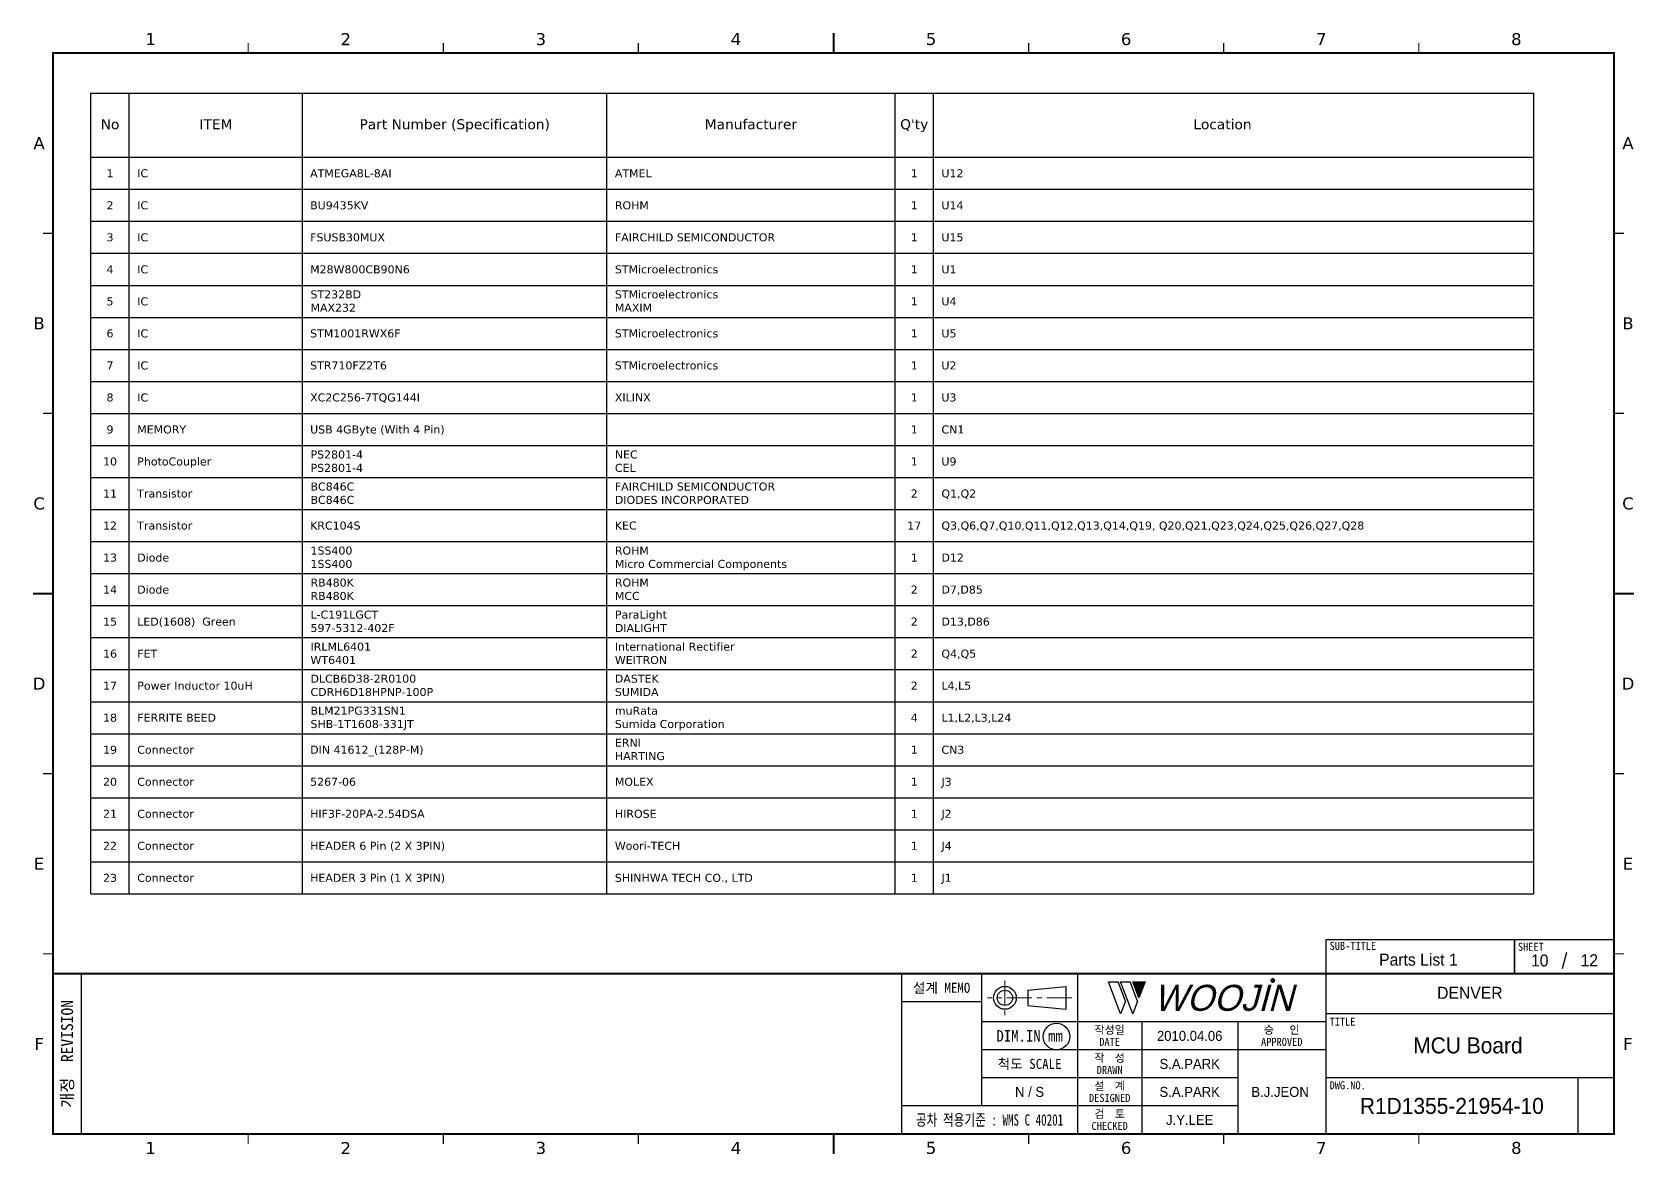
# Model space of a CAD drawing. Extents: x -695 to 953, y -753 to 181.
# Drawn here: x 24.3 to 424.8, y -753.5 to -473 of the extents above; entities that cross this region are included whole.
import ezdxf
from ezdxf.enums import TextEntityAlignment as Align

# ---------------------------------------------------------------- set-up
doc = ezdxf.new("R2010")
doc.units = 0
doc.header["$LTSCALE"] = 5
doc.header["$MEASUREMENT"] = 0
doc.linetypes.add('CENTER', pattern=[2, 1.25, -0.25, 0.25, -0.25])
doc.layers.get('0').update_dxf_attribs({"linetype": 'CONTINUOUS', "lineweight": 25})
doc.layers.add('2', color=2, linetype='CENTER', lineweight=13)
doc.layers.add('4', color=4, linetype='CONTINUOUS', lineweight=18)
for name, color, linetype in [('SHEET', 3, 'CONTINUOUS'), ('문자', 4, 'CONTINUOUS'), ('테두리', 3, 'CONTINUOUS')]:
    doc.layers.add(name, color=color, linetype=linetype)
doc.styles.add('MARK', font='ARLRDBD.TTF')
doc.styles.get("Standard").update_dxf_attribs({"font": 'verdana.ttf'})
doc.styles.add('굴림', font='')
doc.styles.add('굴림체', font='')
doc.styles.get('굴림').set_extended_font_data('Gulim')
doc.styles.get('굴림체').set_extended_font_data('GulimChe')

# ---------------------------------------------------------------- blocks, each defined once
blk = doc.blocks.new('B')
at = {"layer": '문자'}
blk.add_hatch(color=256, dxfattribs=at).paths.add_polyline_path([(13.79, 10), (15.31, 6), (16.84, 10)])
at = {"color": 4, "const_width": 0.6}
blk.add_lwpolyline([(48.46, 10.32, 1), (49.06, 10.32, 1)], format="xyb", close=True, dxfattribs=at)
at = {"layer": '문자'}
for p, q in [((10.73, 2), (7.68, 10)), ((7.68, 10), (10.09, 10)), ((11.94, 5.16), (10.09, 10)), ((10.73, 10), (13.15, 10)), ((13.79, 2), (10.73, 10)), ((14.99, 5.16), (13.15, 10)), ((13.79, 10), (16.84, 10)), ((15.31, 6), (13.79, 10)), ((16.84, 10), (15.31, 6)), ((11.94, 5.16), (10.73, 2)), ((14.99, 5.16), (13.79, 2))]:
    blk.add_line(p, q, dxfattribs=at)
at = {"layer": '문자', "style": 'MARK', "oblique": 15}
blk.add_text('WOOJIN', height=6.5, dxfattribs=at).set_placement((36.4, 6), align=Align.MIDDLE_CENTER)
blk = doc.blocks.new('C')
blk.add_line((15, 285), (15, 285))
at = {"layer": '2'}
for p, q in [((252.83, 53.35), (252.83, 44.65)), ((269.53, 49), (248.48, 49))]:
    blk.add_line(p, q, dxfattribs=at)
at = {"layer": 'SHEET'}
for p, q in [((393.14, 60.3), (392.07, 56.28)), ((22, 55), (22, 15)), ((227, 55), (227, 15)), ((247, 55), (247, 22)), ((271, 55), (271, 15)), ((271, 55), (271, 15)), ((333, 55), (333, 15)), ((247, 48), (227, 48)), ((405, 45), (333, 45)), ((333, 43), (247, 43)), ((287, 43), (287, 15)), ((311, 43), (311, 15)), ((333, 36), (247, 36)), ((311, 29), (247, 29)), ((405, 29), (333, 29)), ((396, 29), (396, 15)), ((311, 22), (227, 22))]:
    blk.add_line(p, q, dxfattribs=at)
at = {"layer": 'SHEET', "color": 4}
for p, q in [((258.53, 50.9), (268.03, 51.85)), ((258.53, 50.9), (258.53, 47.1)), ((268.03, 51.85), (268.03, 46.15)), ((258.53, 47.1), (268.03, 46.15))]:
    blk.add_line(p, q, dxfattribs=at)
at = {"layer": 'SHEET'}
for points in [[(333, 55), (380.19, 55), (380.19, 63.49), (333, 63.49)], [(380.19, 55), (405, 55), (405, 63.49), (380.19, 63.49)]]:
    blk.add_lwpolyline(points, close=True, dxfattribs=at)
at = {"layer": 'SHEET', "color": 4}
for radius in [2.85, 1.9]:
    blk.add_circle((252.83, 49), radius, dxfattribs=at)
at = {"layer": 'SHEET'}
blk.add_circle((265.7, 39.32), 3.32, dxfattribs=at)
at = {"layer": '테두리'}
blk.add_line((405, 285), (405, 15), dxfattribs=at)
for points, const_width in [([(210, 290), (210, 285)], 0.5), ([(15, 285), (15, 15), (405, 15), (405, 285), (15, 285)], 0.5), ([(63.75, 287.5), (63.75, 285)], 0.3), ([(112.5, 287.5), (112.5, 285)], 0.3), ([(161.25, 287.5), (161.25, 285)], 0.3), ([(258.75, 287.5), (258.75, 285)], 0.3), ([(307.5, 287.5), (307.5, 285)], 0.3), ([(356.25, 287.5), (356.25, 285)], 0.3), ([(12.5, 240), (15, 240)], 0.3), ([(407.5, 240), (405, 240)], 0.3), ([(12.5, 195), (15, 195)], 0.3), ([(407.5, 195), (405, 195)], 0.3), ([(10, 150), (15, 150)], 0.5), ([(410, 150), (405, 150)], 0.5), ([(12.5, 105), (15, 105)], 0.3), ([(407.5, 105), (405, 105)], 0.3), ([(12.5, 60), (15, 60)], 0.3), ([(407.5, 60), (405, 60)], 0.3), ([(15, 55), (405, 55)], 0.5), ([(63.75, 12.5), (63.75, 15)], 0.3), ([(112.5, 12.5), (112.5, 15)], 0.3), ([(161.25, 12.5), (161.25, 15)], 0.3), ([(210, 10), (210, 15)], 0.5), ([(258.75, 12.5), (258.75, 15)], 0.3), ([(307.5, 12.5), (307.5, 15)], 0.3), ([(356.25, 12.5), (356.25, 15)], 0.3)]:
    blk.add_lwpolyline(points, dxfattribs=dict(at, const_width=const_width))
blk.add_blockref('B', (271, 43))
at = {"layer": '문자'}
for s, p in [('1', (39.38, 288.5)), ('2', (88.12, 288.5)), ('3', (136.88, 288.5)), ('4', (185.62, 288.5)), ('5', (234.38, 288.5)), ('6', (283.12, 288.5)), ('7', (331.88, 288.5)), ('8', (380.62, 288.5)), ('A', (11.5, 262.5)), ('A', (408.5, 262.5)), ('B', (11.5, 217.5)), ('B', (408.5, 217.5)), ('C', (11.5, 172.5)), ('C', (408.5, 172.5)), ('D', (11.5, 127.5)), ('D', (408.5, 127.5)), ('E', (11.5, 82.5)), ('E', (408.5, 82.5)), ('F', (11.5, 37.5)), ('F', (408.5, 37.5)), ('1', (39.38, 11.5)), ('2', (88.12, 11.5)), ('3', (136.88, 11.5)), ('4', (185.62, 11.5)), ('5', (234.38, 11.5)), ('6', (283.12, 11.5)), ('7', (331.88, 11.5)), ('8', (380.62, 11.5))]:
    blk.add_text(s, height=3, dxfattribs=at).set_placement(p, align=Align.MIDDLE)
at = {"layer": '문자', "style": '굴림체'}
for s, height, p in [('SUB-TITLE', 2, (339.77, 61.98)), ('SHEET', 2, (384.24, 61.74)), ('설계 MEMO', 2.5, (237, 51.5)), ('DIM.IN mm', 2.85, (259, 39.5)), ('작성일', 2, (279, 41)), ('승   인', 2, (322, 41)), ('DATE', 2, (279, 38)), ('APPROVED', 2, (322, 38)), ('척도 SCALE', 2.5, (259, 32.5)), ('작  성', 2, (279, 34)), ('설  계', 2, (279, 27)), ('DRAWN', 2, (279, 31)), ('DESIGNED', 2, (279, 24)), ('검  토', 2, (279, 20)), ('CHECKED', 2, (279, 17))]:
    blk.add_text(s, height=height, dxfattribs=at).set_placement(p, align=Align.MIDDLE_CENTER)
blk.add_text('개정  REVISION', height=3, rotation=90, dxfattribs=at).set_placement((18.5, 35), align=Align.MIDDLE_CENTER)
for s, p in [('TITLE', (333.95, 42.05)), ('DWG.NO.', (333.95, 26.15))]:
    blk.add_text(s, height=2, dxfattribs=at).set_placement(p)
at = {"layer": '문자', "style": '굴림체', "width": 0.75}
blk.add_text('공차 적용기준 : WMS C 40201', height=2.85, dxfattribs=at).set_placement((249, 18.5), align=Align.MIDDLE_CENTER)

msp = doc.modelspace()

# ---------------------------------------------------------------- linework, layer by layer
for p, q in [((39, -488.27), (399.54, -488.27)), ((39, -688.27), (39, -488.27)), ((48.6, -688.27), (48.6, -488.27)), ((91.89, -688.27), (91.89, -488.27)), ((167.94, -688.27), (167.94, -488.27)), ((239.94, -688.27), (239.94, -488.27)), ((249.54, -688.27), (249.54, -488.27)), ((399.54, -688.27), (399.54, -488.27)), ((39, -504.27), (399.54, -504.27)), ((39, -504.27), (399.54, -504.27)), ((39, -512.27), (399.54, -512.27)), ((39, -520.27), (399.54, -520.27)), ((39, -528.27), (399.54, -528.27)), ((39, -536.27), (399.54, -536.27)), ((39, -544.27), (399.54, -544.27)), ((39, -552.27), (399.54, -552.27)), ((39, -560.27), (399.54, -560.27)), ((39, -568.27), (399.54, -568.27)), ((39, -576.27), (399.54, -576.27)), ((39, -584.27), (399.54, -584.27)), ((39, -592.27), (399.54, -592.27)), ((39, -600.27), (399.54, -600.27)), ((39, -608.27), (399.54, -608.27)), ((39, -616.27), (399.54, -616.27)), ((39, -624.27), (399.54, -624.27)), ((39, -632.27), (399.54, -632.27)), ((39, -640.27), (399.54, -640.27)), ((39, -648.27), (399.54, -648.27)), ((39, -656.27), (399.54, -656.27)), ((39, -664.27), (399.54, -664.27)), ((39, -672.27), (399.54, -672.27)), ((39, -680.27), (399.54, -680.27)), ((39, -688.27), (399.54, -688.27))]:
    msp.add_line(p, q)

# ---------------------------------------------------------------- block references
msp.add_blockref('C', (14.57, -763.25))

# ---------------------------------------------------------------- texts
for s, height, p in [('No', 2.5, (43.8, -497.27)), ('ITEM', 2.5, (70.25, -497.27)), ('Part Number^J(Specification)', 2.5, (129.92, -497.27)), ('Manufacturer', 2.5, (203.94, -497.27)), ("Q'ty", 2.5, (244.74, -497.27)), ('Location', 2.5, (321.75, -497.27)), ('1', 2, (43.8, -509.27)), ('1', 2, (244.74, -509.27)), ('2', 2, (43.8, -517.27)), ('1', 2, (244.74, -517.27)), ('3', 2, (43.8, -525.27)), ('1', 2, (244.74, -525.27)), ('4', 2, (43.8, -533.27)), ('1', 2, (244.74, -533.27)), ('5', 2, (43.8, -541.27)), ('1', 2, (244.74, -541.27)), ('6', 2, (43.8, -549.27)), ('1', 2, (244.74, -549.27)), ('7', 2, (43.8, -557.27)), ('1', 2, (244.74, -557.27)), ('8', 2, (43.8, -565.27)), ('1', 2, (244.74, -565.27)), ('9', 2, (43.8, -573.27)), ('1', 2, (244.74, -573.27)), ('10', 2, (43.8, -581.27)), ('1', 2, (244.74, -581.27)), ('11', 2, (43.8, -589.27)), ('2', 2, (244.74, -589.27)), ('12', 2, (43.8, -597.27)), ('17', 2, (244.74, -597.27)), ('13', 2, (43.8, -605.27)), ('1', 2, (244.74, -605.27)), ('14', 2, (43.8, -613.27)), ('2', 2, (244.74, -613.27)), ('15', 2, (43.8, -621.27)), ('2', 2, (244.74, -621.27)), ('16', 2, (43.8, -629.27)), ('2', 2, (244.74, -629.27)), ('17', 2, (43.8, -637.27)), ('2', 2, (244.74, -637.27)), ('18', 2, (43.8, -645.27)), ('4', 2, (244.74, -645.27)), ('19', 2, (43.8, -653.27)), ('1', 2, (244.74, -653.27)), ('20', 2, (43.8, -661.27)), ('1', 2, (244.74, -661.27)), ('21', 2, (43.8, -669.27)), ('1', 2, (244.74, -669.27)), ('22', 2, (43.8, -677.27)), ('1', 2, (244.74, -677.27)), ('23', 2, (43.8, -685.27)), ('1', 2, (244.74, -685.27))]:
    msp.add_text(s, height=height).set_placement(p, align=Align.CENTER)
for s, p in [('IC', (50.6, -509.27)), ('ATMEGA8L-8AI', (93.8, -509.27)), ('ATMEL', (169.94, -509.27)), ('U12', (251.54, -509.27)), ('IC', (50.6, -517.27)), ('BU9435KV', (93.8, -517.27)), ('ROHM', (169.94, -517.27)), ('U14', (251.54, -517.27)), ('IC', (50.6, -525.27)), ('FSUSB30MUX', (93.8, -525.27)), ('FAIRCHILD SEMICONDUCTOR', (169.94, -525.27)), ('U15', (251.54, -525.27)), ('IC', (50.6, -533.27)), ('M28W800CB90N6', (93.8, -533.27)), ('STMicroelectronics', (169.94, -533.27)), ('U1', (251.54, -533.27)), ('IC', (50.6, -541.27)), ('U4', (251.54, -541.27)), ('IC', (50.6, -549.27)), ('STM1001RWX6F', (93.8, -549.27)), ('STMicroelectronics', (169.94, -549.27)), ('U5', (251.54, -549.27)), ('IC', (50.6, -557.27)), ('STR710FZ2T6', (93.8, -557.27)), ('STMicroelectronics', (169.94, -557.27)), ('U2', (251.54, -557.27)), ('IC', (50.6, -565.27)), ('XC2C256-7TQG144I', (93.8, -565.27)), ('XILINX', (169.94, -565.27)), ('U3', (251.54, -565.27)), ('MEMORY', (50.6, -573.27)), ('USB 4GByte (With 4 Pin)', (93.8, -573.27)), ('CN1', (251.54, -573.27)), ('PhotoCoupler', (50.6, -581.27)), ('U9', (251.54, -581.27)), ('Transistor', (50.6, -589.27)), ('Q1,Q2', (251.54, -589.27)), ('Transistor', (50.6, -597.27)), ('KRC104S', (93.8, -597.27)), ('KEC', (169.94, -597.27)), ('Q3,Q6,Q7,Q10,Q11,Q12,Q13,Q14,Q19,^JQ20,Q21,Q23,Q24,Q25,Q26,Q27,Q28', (251.54, -597.27)), ('Diode', (50.6, -605.27)), ('D12', (251.54, -605.27)), ('Diode', (50.6, -613.27)), ('D7,D85', (251.54, -613.27)), ('LED(1608) ^JGreen', (50.6, -621.27)), ('D13,D86', (251.54, -621.27)), ('FET', (50.6, -629.27)), ('Q4,Q5', (251.54, -629.27)), ('Power Inductor 10uH', (50.6, -637.27)), ('L4,L5', (251.54, -637.27)), ('FERRITE BEED', (50.6, -645.27)), ('L1,L2,L3,L24', (251.54, -645.27)), ('Connector', (50.6, -653.27)), ('DIN 41612_(128P-M)^J', (93.8, -653.27)), ('CN3', (251.54, -653.27)), ('Connector', (50.6, -661.27)), ('5267-06', (93.8, -661.27)), ('MOLEX', (169.94, -661.27)), ('J3', (251.54, -661.27)), ('Connector', (50.6, -669.27)), ('HIF3F-20PA-2.54DSA', (93.8, -669.27)), ('HIROSE', (169.94, -669.27)), ('J2', (251.54, -669.27)), ('Connector', (50.6, -677.27)), ('HEADER 6 Pin (2 X 3PIN)', (93.8, -677.27)), ('Woori-TECH', (169.94, -677.27)), ('J4', (251.54, -677.27)), ('Connector', (50.6, -685.27)), ('HEADER 3 Pin (1 X 3PIN)', (93.8, -685.27)), ('SHINHWA TECH CO., LTD', (169.94, -685.27)), ('J1', (251.54, -685.27))]:
    msp.add_text(s, height=2).set_placement(p)
at = {"color": 4, "style": '굴림'}
for s, p in [('2010.04.06', (313.57, -723.75)), ('S.A.PARK', (313.57, -730.75)), ('S.A.PARK', (313.57, -737.75)), ('B.J.JEON', (336.16, -737.75)), ('J.Y.LEE', (313.57, -744.75))]:
    msp.add_text(s, height=2.5, dxfattribs=at).set_placement(p, align=Align.MIDDLE_CENTER)
at = {"char_height": 2, "attachment_point": 1}
for s, insert, width in [('ST232BD^JMAX232', (93.89, -537.52), 26.6407), ('STMicroelectronics^JMAXIM', (169.94, -537.52), 37.6333), ('PS2801-4^JPS2801-4', (93.89, -577.52), 29.5944), ('NEC^JCEL', (169.94, -577.52), 13.5742), ('BC846C^JBC846C', (93.89, -585.52), 24.5024), ('FAIRCHILD SEMICONDUCTOR^JDIODES INCORPORATED', (169.94, -585.52), 78.3976), ('1SS400^J1SS400', (93.89, -601.52), 23.9933), ('ROHM^JMicro Commercial Components', (169.94, -601.52), 53.9328), ('RB480K^JRB480K', (93.89, -609.52), 24.5346), ('ROHM^JMCC', (169.94, -609.52), 17.178), ('L-C191LGCT^J597-5312-402F', (93.89, -617.52), 41.4224), ('ParaLight^JDIALIGHT', (169.94, -617.52), 29.366), ('IRLML6401^JWT6401', (93.89, -625.52), 29.2263), ('International Rectifier^JWEITRON', (169.94, -625.52), 46.0161), ('DLCB6D38-2R0100^JCDRH6D18HPNP-100P', (93.89, -633.52), 60.2928), ('DASTEK^JSUMIDA', (169.94, -633.52), 25.2183), ('BLM21PG331SN1^JSHB-1T1608-331JT', (93.89, -641.52), 53.5836), ('muRata^JSumida Corporation', (169.94, -641.52), 40.7495), ('ERNI^JHARTING', (169.94, -649.52), 22.2377)]:
    msp.add_mtext(s, dxfattribs=dict(at, insert=insert, width=width))
at = {"layer": '4', "style": '굴림'}
for s, p in [('Parts List 1', (370.72, -704.71)), ('10', (401.03, -704.92)), ('12', (413.42, -704.86)), ('DENVER', (383.57, -713))]:
    msp.add_text(s, height=3, dxfattribs=at).set_placement(p, align=Align.MIDDLE_CENTER)
at = {"layer": '문자', "style": '굴림'}
for s, height, p in [('MCU Board', 4, (383.09, -726.13)), ('N / S', 2.5, (273.57, -737.75)), ('R1D1355-21954-10', 4, (379.07, -741.25))]:
    msp.add_text(s, height=height, dxfattribs=at).set_placement(p, align=Align.MIDDLE_CENTER)

doc.saveas('drawing.dxf')
